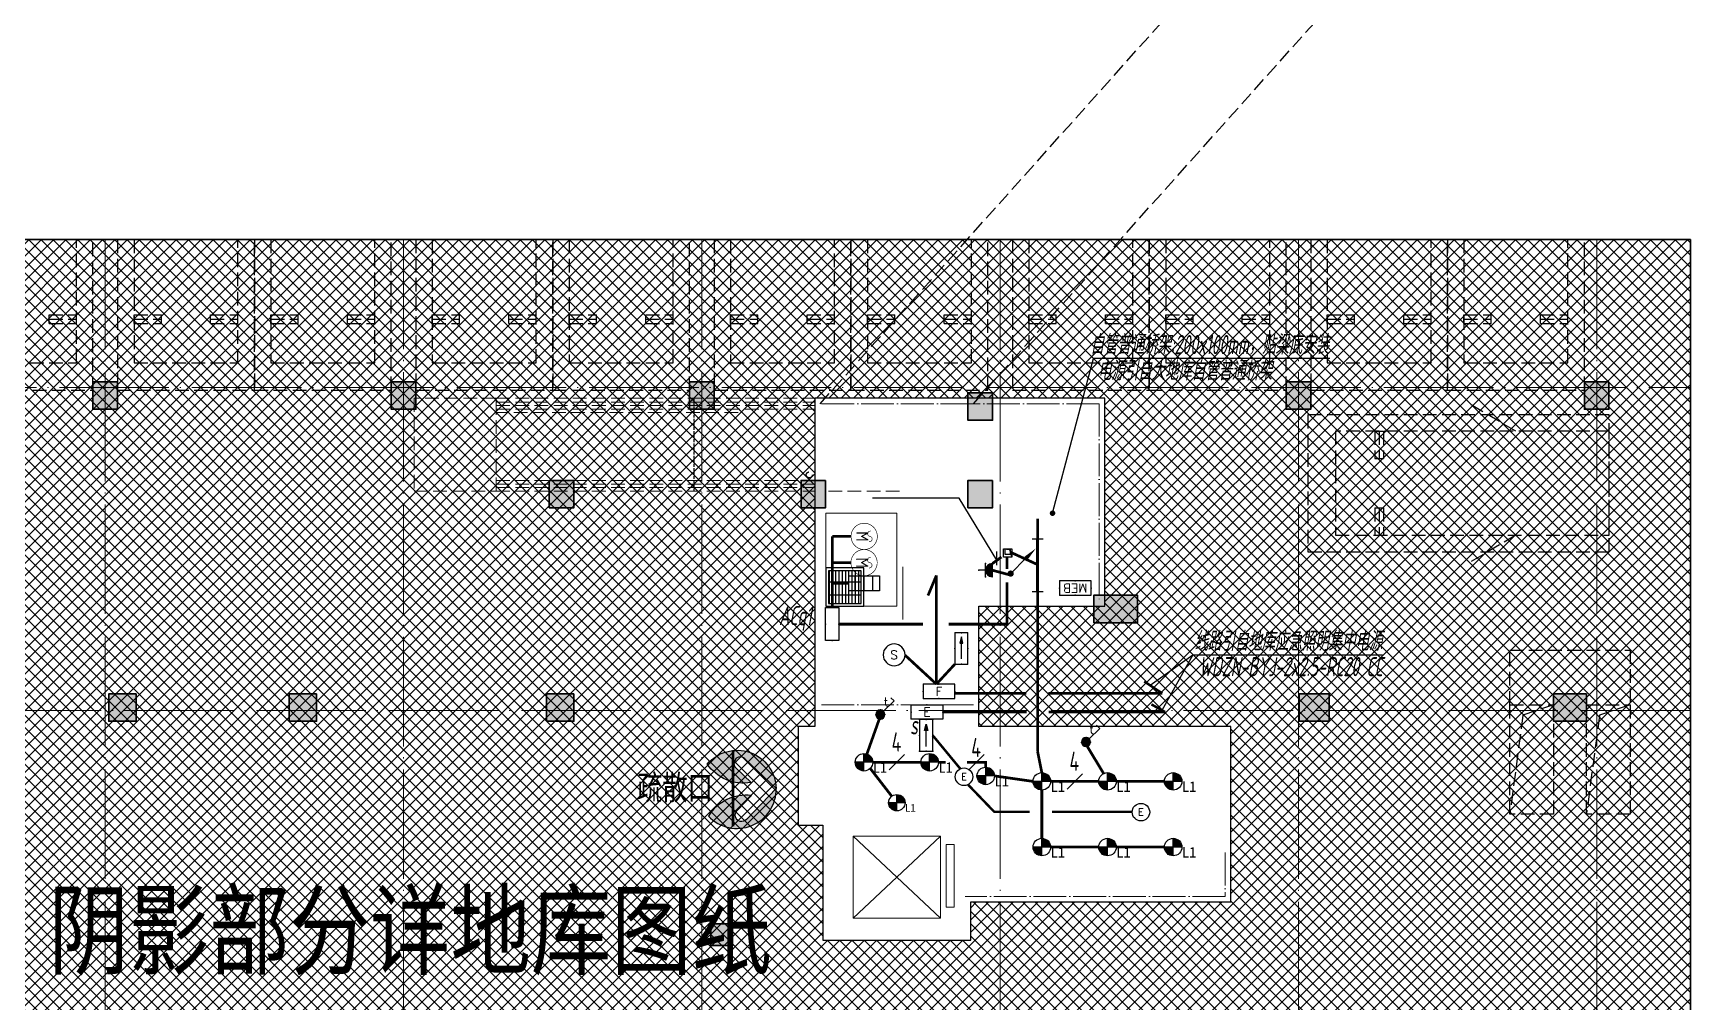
# Model space of a CAD drawing. Extents: x 2803505 to 5851001, y -1372902 to 24339.
# Drawn here: x 3666436 to 3696865, y -725114 to -707421 of the extents above; entities that cross this region are included whole.
import ezdxf
from ezdxf.enums import TextEntityAlignment as Align
from ezdxf.xclip import XClip

# ---------------------------------------------------------------- set-up
doc = ezdxf.new("R2010")
doc.units = 0
doc.header["$LTSCALE"] = 1000
doc.header["$MEASUREMENT"] = 0
doc.header["$XCLIPFRAME"] = 2
for name, pattern in [('#P_--_20B1_001_t3$0$DASH', [0.35, 0.25, -0.1]), ('__DASH', [0.35, 0.25, -0.1]), ('DASH', [0.35, 0.25, -0.1]), ('DOTE', [2.4200000000000004, 2, -0.2, 0.02, -0.2]), ('HIDDEN', [0.375, 0.25, -0.125])]:
    doc.linetypes.add(name, pattern=pattern)
doc.layers.get('0').update_dxf_attribs({"linetype": 'CONTINUOUS'})
for name, color, linetype in [('!!电气', 1, 'CONTINUOUS'), ('0-R-风井', 2, 'CONTINUOUS'), ('0-R疏散口', 20, 'CONTINUOUS'), ('A-标注', 1, 'CONTINUOUS'), ('DIM-动力', 3, 'CONTINUOUS'), ('DIM-照明', 7, 'CONTINUOUS'), ('E-天花灯具', 92, 'CONTINUOUS'), ('ELEMENT', 3, 'CONTINUOUS'), ('EQUIP-插座', 3, 'CONTINUOUS'), ('EQUIP-照明', 3, 'CONTINUOUS'), ('EQUIP-箱柜', 3, 'CONTINUOUS'), ('HS-A-停车位（标准）', 9, 'CONTINUOUS'), ('LWIRE', 4, 'CONTINUOUS'), ('text', 7, 'CONTINUOUS'), ('VPIPE-雨水', 4, 'DASH'), ('WIRE-应急', 1, 'DASH'), ('WIRE-照明', 2, 'CONTINUOUS'), ('人防集水坑', 11, 'CONTINUOUS'), ('审核', 1, 'CONTINUOUS'), ('疏散口', 20, 'CONTINUOUS')]:
    doc.layers.add(name, color=color, linetype=linetype)
for name, color, linetype, lineweight in [('3.5方案汇报，与郭总、侯月琴确定户型_t8$0$STAIR', 2, 'CONTINUOUS', 18), ('DOTE', 19, 'DOTE', 9), ('STAIR', 252, 'CONTINUOUS', 20), ('填充', 251, 'CONTINUOUS', 5), ('排水', 252, 'CONTINUOUS', 20), ('砼柱', 2, 'CONTINUOUS', 35)]:
    doc.layers.add(name, color=color, linetype=linetype, lineweight=lineweight)
doc.styles.add('-宋体', font='', dxfattribs={"width": 0.8})
doc.styles.add('_TCH_DIM_T3', font='SIMPLEX.shx', dxfattribs={"width": 0.7058823529411765, "bigfont": 'GBCBIG.shx'})
doc.styles.add('_TCH_LABEL', font='COMPLEX', dxfattribs={"bigfont": 'GBCBIG'})
doc.styles.add('_TEL_DIM', font='SIMPLEX', dxfattribs={"width": 0.8, "height": 3.5, "bigfont": 'HZTXT'})
doc.styles.add('HZTXT', font='gbeitc.shx', dxfattribs={"width": 0.8, "height": 400, "bigfont": 'hztxt.shx'})
doc.styles.get("Standard").update_dxf_attribs({"font": 'gbenor.shx', "bigfont": 'gbcbig.shx'})
doc.styles.add('黑体', font='simhei.ttf')
doc.styles.get('-宋体').set_extended_font_data('SimSun')

# ---------------------------------------------------------------- blocks, each defined once
blk = doc.blocks.new('A$C25A378E3')
at = {"layer": 'HS-A-停车位（标准）', "linetype": 'DASH'}
for p, q in [((299.9288666398497, 4280.200665866025), (299.9276344913524, 4120.200664976728)), ((299.9288666398497, 4280.200665866025), (799.9285807174165, 4280.00894703425)), ((799.9285807174165, 4280.00894703425), (799.9273485837039, 4120.008946264163)), ((1699.929113851395, 4280.193678615266), (1699.927881702897, 4120.19367778569)), ((1699.929113851395, 4280.193678615266), (2199.928827928961, 4280.001959843212)), ((2199.928827928961, 4280.001959843212), (2199.927595795365, 4120.001958953799)), ((299.9276344913524, 4120.200664976728), (799.9273485837039, 4120.008946264163)), ((299.9282505712472, 4200.200665451237), (799.9279646449722, 4200.00894667895)), ((1699.927881702897, 4120.19367778569), (2199.927595795365, 4120.001958953799)), ((1699.928497782676, 4200.193678200361), (2199.928211856517, 4200.001959428308)), ((300.0205537431175, 1700.046125917463), (-199.9740653929766, 2550.049336581258)), ((2200.020893819514, 1700.035927985562), (2700.026429273654, 2550.032717227354))]:
    blk.add_line(p, q, dxfattribs=at)
for points in [[(1.164153218269348e-10, 5499.999999999884), (2499.999999842257, 5499.971898506512), (2499.938176556607, -0.02810114610474557), (-0.06182328553404659, 3.472669050097466e-07)], [(299.9943796824664, 4999.996627852321), (2199.994379562442, 4999.975270717288), (2199.938176575466, -0.02472896687686443), (299.9381766954903, -0.003371831844560802)]]:
    blk.add_lwpolyline(points, close=True, dxfattribs=at)
blk = doc.blocks.new('TYUIYOIUO')
at = {"layer": '0-R-风井', "linetype": '__DASH'}
for p, q in [((-299457.895317329, 793016.6504319513), (-299457.8951786277, 794016.3380944015)), ((-299457.8951786277, 794016.3380944015), (-297257.9513919126, 794017.1969029689)), ((-297257.9513919126, 794017.1969029689), (-297257.8976371065, 793016.8408492676)), ((-299457.9432144098, 793016.7978605403), (-298658.0559161415, 793016.8118702834)), ((-299457.9432144098, 791016.8118764461), (-299457.9432144098, 793016.7978605403)), ((-298658.0559161415, 793016.8118702834), (-298657.9317925585, 791016.8118764461)), ((-298657.8952895801, 793216.6503354047), (-298057.9083877449, 793216.8845567947)), ((-298657.895317329, 793016.6503209556), (-298657.8952895801, 793216.6503354047)), ((-298057.9083877449, 793216.8845567947), (-298057.8976359515, 793016.7978607289)), ((-298057.9083877448, 793016.7978605406), (-297258.0210894765, 793016.8118702837)), ((-298057.9083877448, 791016.8118764464), (-298057.9083877448, 793016.7978605406)), ((-297258.0210894765, 793016.8118702837), (-297257.8969658935, 791016.8118764464)), ((-298657.9317925585, 791016.8118764461), (-299457.9432144098, 791016.8118764461)), ((-298657.9317925585, 791016.8118764461), (-299457.9432144098, 791016.8118764461)), ((-297257.8969658935, 791016.8118764464), (-298057.9083877448, 791016.8118764464)), ((-297257.8969658935, 791016.8118764464), (-298057.9083877448, 791016.8118764464))]:
    blk.add_line(p, q, dxfattribs=at)
for points in [[(-298658.0187696726, 793016.8120645259), (-299218.2041812523, 792824.5534271109), (-299457.9060679409, 791016.8120706886)], [(-297258.0210894765, 793016.8118702837), (-297818.2065010562, 792824.5532328687), (-298057.9083877448, 791016.8118764464)]]:
    blk.add_lwpolyline(points, dxfattribs=at)
blk = doc.blocks.new('FSFSFASFSFESFSEF')
at = {"layer": '人防集水坑', "ltscale": 0.8}
h = blk.add_hatch(dxfattribs=at)
h.set_pattern_fill('GRATE', color=256, scale=75, style=0)
h.set_pattern_definition([(270, (-806039.3574039747, 23438904.07928268), (59.53125, -1.822618869043522e-14), []), (360, (-806039.3574039747, 23438904.07928268), (8.748522416193854e-14, 238.125), [])])
h.paths.add_polyline_path([(286466.5787021541, 761315.5335229017), (287066.5787021541, 761315.5335229017), (287066.5787021541, 760715.5335229017), (286466.5787021541, 760715.5335229017)])
at = {"layer": '人防集水坑'}
for points in [[(287116.5787021541, 760665.5335229017), (286416.5787021541, 760665.5335229017), (286416.5787021541, 761365.5335229017), (287116.5787021541, 761365.5335229017)], [(287066.5787021541, 760715.5335229017), (286466.5787021541, 760715.5335229017), (286466.5787021541, 761315.5335229017), (287066.5787021541, 761315.5335229017)]]:
    blk.add_lwpolyline(points, close=True, dxfattribs=at)
at = {"layer": '排水'}
blk.add_lwpolyline([(285816.5787021536, 760665.5335229018), (287116.5787021536, 760665.5335229018), (287116.5787021534, 762365.5335229018), (285816.5787021534, 762365.5335229018)], close=True, dxfattribs=at)
blk = doc.blocks.new('DFBFBFBGF')
at = {"layer": 'STAIR', "color": 252, "linetype": '#P_--_20B1_001_t3$0$DASH'}
for p, q in [((293136.325158803, 754230.1456084143), (287316.5787030022, 754230.1456084143)), ((293136.3251588031, 754160.1456084616), (287316.5787030022, 754160.1456084708)), ((293136.3251588029, 754100.1456084616), (287316.5787030022, 754100.1456084704)), ((293136.3251588018, 754030.1456084143), (287316.5787030022, 754030.1456084145)), ((293136.3251588018, 754030.1456084143), (293136.325158803, 754230.1456084143)), ((288716.325158803, 753970.1456084145), (293136.3251588018, 753970.1456083918)), ((293136.325158803, 752730.1456083826), (287316.5787030022, 752730.1456085002)), ((293136.3251588031, 752660.1456084299), (287316.5787030022, 752660.1456085349)), ((293136.3251588029, 752600.1456084299), (287316.5787030022, 752600.1456085352)), ((293136.3251588018, 752530.1456083826), (287316.5787030022, 752530.1456085071)), ((293136.3251588018, 752530.1456083826), (293136.325158803, 752730.1456083826))]:
    blk.add_line(p, q, dxfattribs=at)
blk.add_lwpolyline([(293136.325158803, 754230.1456084143), (294636.325158803, 754230.1456084143), (294636.325158803, 752530.1456083859), (293136.325158803, 752530.1456083859)], close=True, dxfattribs=at)
at = {"layer": '审核', "color": 252, "linetype": 'HIDDEN', "ltscale": 0.2}
blk.add_line((289519.4158324369, 752530.1456084601), (289519.4158324566, 754230.1456084143), dxfattribs=at)
blk = doc.blocks.new('A$C1DD019F9')
at = {"layer": '疏散口'}
h = blk.add_hatch(color=256, dxfattribs=at)
edge = h.paths.add_edge_path()
edge.add_line((1657.837590239942, 3315.723901660649), (367.3306208625436, 2025.216944172512))
edge.add_arc((562.7390984487897, 1829.808464785995), 276.3493204781321, 134.999999736071, 315.0000450135555)
edge.add_line((758.1477304548025, 1634.400139819365), (1381.488251060247, 2257.740654682275))
edge.add_arc((-487.2515846193137, 1989.868379143272), 1887.841129295078, -24.12321173134552, 8.157426411511608, ccw=False)
edge.add_arc((-487.2518275084583, 1989.868449001487), 1887.841379523462, 303.5961554791981, 335.8767893464231, ccw=False)
edge.add_arc((1657.83757689014, 1657.627985069564), 1658.095916591085, 89.99999953869542, 228.4172749558772, ccw=False)
h = blk.add_hatch(color=256, dxfattribs=at)
edge = h.paths.add_edge_path()
edge.add_line((1657.837590239942, 3315.723901660649), (2948.344559617341, 2025.216944172512))
edge.add_arc((2752.936082031095, 1829.808464785995), 276.3493204781321, -135.00004501355562, 45.000000263928996, ccw=False)
edge.add_line((2557.527450025082, 1634.400139819365), (1934.186929419636, 2257.740654682275))
edge.add_arc((3802.926765099197, 1989.868379143272), 1887.841129295078, 171.8425735884883, 204.1232117313454)
edge.add_arc((3802.927007988342, 1989.868449001489), 1887.841379523464, 204.123210653577, 236.403844520802)
edge.add_arc((1657.837603589745, 1657.627985069564), 1658.095916591085, 311.5827250441228, 450.0000004613047)
for points in [[(1657.837590239942, 3315.723901660649), (367.3306208625437, 2025.216944172512, 1.000000395120669), (758.1477304548025, 1634.400139819365), (1381.488251060247, 2257.740654682275, -0.1417897514410627), (1235.721885070204, 1218.307265423704, -0.141789732410033), (557.3581269979476, 417.3751685111782, -0.6899650482418342), (1657.837590239942, 3315.723901660649)], [(1657.837590239942, 3315.723901660649), (2948.344559617341, 2025.216944172512, -1.000000395120669), (2557.527450025082, 1634.400139819365), (1934.186929419636, 2257.740654682275, 0.1417897514410627), (2079.953295409679, 1218.307265423704, 0.141789732410033), (2758.317053481937, 417.3751685111782, 0.6899650482418342), (1657.837590239942, 3315.723901660649)]]:
    blk.add_lwpolyline(points, format="xyb", close=True, dxfattribs=at)
blk = doc.blocks.new('A$C24B36177')
for points in [[(-146925.0000000014, -16697.00265675376), (-147375.0000000014, -16697.00265675376), (-147375.0000000014, -17197.00265675376), (-146925.0000000014, -17197.00265675376)], [(-141475.0000000022, -16697.00265675376), (-141925.0000000022, -16697.00265675376), (-141925.0000000022, -17197.00265675376), (-141475.0000000022, -17197.00265675376)], [(-136025.0000000014, -16697.00265675376), (-136475.0000000014, -16697.00265675376), (-136475.0000000014, -17197.00265675376), (-136025.0000000014, -17197.00265675376)], [(-125125.0000000014, -16697.00265675376), (-125575.0000000014, -16697.00265675376), (-125575.0000000014, -17197.00265675376), (-125125.0000000014, -17197.00265675376)], [(-119675.0000000014, -16697.00265675376), (-120125.0000000014, -16697.00265675376), (-120125.0000000014, -17197.00265675376), (-119675.0000000014, -17197.00265675376)], [(-130937.6220354591, -16897.00265675376), (-131387.6220354591, -16897.00265675376), (-131387.6220354591, -17397.00265675376), (-130937.6220354591, -17397.00265675376)], [(-138587.6220454918, -18497.00265675364), (-139037.6220454918, -18497.00265675364), (-139037.6220454918, -18997.00265675364), (-138587.6220454918, -18997.00265675364)], [(-133987.6220358952, -18497.00265675364), (-134437.6220358952, -18497.00265675364), (-134437.6220358952, -18997.00265675364), (-133987.6220358952, -18997.00265675364)], [(-130937.6220336751, -18497.00265675364), (-131387.6220336751, -18497.00265675364), (-131387.6220336751, -18997.00265675364), (-130937.6220336751, -18997.00265675364)], [(-129087.6220358952, -21097.00265675364), (-128287.6220358952, -21097.00265675364), (-128287.6220358952, -20597.00265675364), (-129087.6220358952, -20597.00265675364)], [(-146587.6220454918, -22397.00228348828), (-147087.6220454918, -22397.00228348828), (-147087.6220454918, -22897.00228348828), (-146587.6220454918, -22897.00228348828)], [(-143287.6220454918, -22397.00219701417), (-143787.6220454918, -22397.00219701417), (-143787.6220454918, -22897.00219701417), (-143287.6220454918, -22897.00219701417)], [(-138587.6220454918, -22397.00204007269), (-139087.6220454918, -22397.00204007269), (-139087.6220454918, -22897.00204007269), (-138587.6220454918, -22897.00204007269)], [(-124787.6220454918, -22397.00265675364), (-125337.6220454918, -22397.00265675364), (-125337.6220454918, -22897.00265675364), (-124787.6220454918, -22897.00265675364)], [(-120087.6220454918, -22397.00265675364), (-120687.6220454918, -22397.00265675364), (-120687.6220454918, -22897.00265675364), (-120087.6220454918, -22897.00265675364)], [(-135687.6220454918, -26597.00265675364), (-136087.6220454918, -26597.00265675364), (-136087.6220454918, -26997.00265675364), (-135687.6220454918, -26997.00265675364)]]:
    blk.add_hatch(color=252).paths.add_polyline_path(points)
at = {"layer": '砼柱', "color": 252, "lineweight": 35}
for points in [[(-146925.0000000014, -16697.00265675376), (-147375.0000000014, -16697.00265675376), (-147375.0000000014, -17197.00265675376), (-146925.0000000014, -17197.00265675376)], [(-141475.0000000022, -16697.00265675376), (-141925.0000000022, -16697.00265675376), (-141925.0000000022, -17197.00265675376), (-141475.0000000022, -17197.00265675376)], [(-136025.0000000014, -16697.00265675376), (-136475.0000000014, -16697.00265675376), (-136475.0000000014, -17197.00265675376), (-136025.0000000014, -17197.00265675376)], [(-125125.0000000014, -16697.00265675376), (-125575.0000000014, -16697.00265675376), (-125575.0000000014, -17197.00265675376), (-125125.0000000014, -17197.00265675376)], [(-119675.0000000014, -16697.00265675376), (-120125.0000000014, -16697.00265675376), (-120125.0000000014, -17197.00265675376), (-119675.0000000014, -17197.00265675376)], [(-130937.6220354591, -16897.00265675376), (-131387.6220354591, -16897.00265675376), (-131387.6220354591, -17397.00265675376), (-130937.6220354591, -17397.00265675376)], [(-138587.6220454918, -18497.00265675364), (-139037.6220454918, -18497.00265675364), (-139037.6220454918, -18997.00265675364), (-138587.6220454918, -18997.00265675364)], [(-133987.6220358952, -18497.00265675364), (-134437.6220358952, -18497.00265675364), (-134437.6220358952, -18997.00265675364), (-133987.6220358952, -18997.00265675364)], [(-130937.6220336751, -18497.00265675364), (-131387.6220336751, -18497.00265675364), (-131387.6220336751, -18997.00265675364), (-130937.6220336751, -18997.00265675364)], [(-129087.6220358952, -21097.00265675364), (-128287.6220358952, -21097.00265675364), (-128287.6220358952, -20597.00265675364), (-129087.6220358952, -20597.00265675364)], [(-146587.6220454918, -22397.00228348828), (-147087.6220454918, -22397.00228348828), (-147087.6220454918, -22897.00228348828), (-146587.6220454918, -22897.00228348828)], [(-143287.6220454918, -22397.00219701417), (-143787.6220454918, -22397.00219701417), (-143787.6220454918, -22897.00219701417), (-143287.6220454918, -22897.00219701417)], [(-138587.6220454918, -22397.00204007269), (-139087.6220454918, -22397.00204007269), (-139087.6220454918, -22897.00204007269), (-138587.6220454918, -22897.00204007269)], [(-124787.6220454918, -22397.00265675364), (-125337.6220454918, -22397.00265675364), (-125337.6220454918, -22897.00265675364), (-124787.6220454918, -22897.00265675364)], [(-120087.6220454918, -22397.00265675364), (-120687.6220454918, -22397.00265675364), (-120687.6220454918, -22897.00265675364), (-120087.6220454918, -22897.00265675364)], [(-135687.6220454918, -26597.00265675364), (-136087.6220454918, -26597.00265675364), (-136087.6220454918, -26997.00265675364), (-135687.6220454918, -26997.00265675364)]]:
    blk.add_lwpolyline(points, close=True, dxfattribs=at)
blk = doc.blocks.new('A$C74D73064')
at = {"layer": '填充'}
h = blk.add_hatch(dxfattribs=at)
h.set_pattern_fill('ANSI37', color=252, scale=100, style=0)
h.set_pattern_definition([(45, (953418.0689988486, -464688.2486653434), (-112.2532015133644, 112.2532015133644), []), (135, (953418.0689988486, -464688.2486653434), (-112.2532015133644, -112.2532015133644), [])])
h.paths.add_polyline_path([(-72082.59764095536, 70322.25632425962), (-18082.61077341402, 70322.25632425962), (-18082.61077341402, 50822.25632543652), (-72082.59764095536, 50822.25632543652)])
h.paths.add_polyline_path([(-28782.84527832759, 63622.25508217217), (-28782.80018422776, 67422.21244319325), (-31082.00689144793, 67422.21764143935), (-31082.05316165823, 67422.25473801984), (-34082.0531685421, 67422.25473801984), (-34082.39482968417, 61422.52532512118), (-34382.39691952243, 61422.52386581531), (-34382.39652276551, 59622.2557774515), (-33932.39581192448, 59622.25577751553), (-33932.39581298153, 57522.25908802461), (-31232.39581192401, 57522.25908803497), (-31232.39581192774, 58222.25607982045), (-26482.40312132938, 58222.25712633482), (-26482.40312124067, 61422.5239314207), (-31082.39209802146, 61422.50172581762), (-31082.05316563928, 63622.25515491964)], flags=16)
h.paths.add_polyline_path([(-59182.59378983895, 67422.25693499326), (-59182.60076967767, 66022.25774936221), (-63482.59798474109, 66022.2572087681), (-63482.59742763313, 63622.25781159737), (-59082.59764806705, 63622.25253591087), (-59083.44339691021, 61428.48302430479), (-59383.44475167291, 61428.48184719431), (-59382.59808375686, 59622.2577318885), (-58932.59737291595, 59622.25773195253), (-58932.597373973, 57522.26104246173), (-56232.5973729156, 57522.26104247209), (-56232.5973729192, 58222.25803425757), (-51482.60468232085, 58222.25908077194), (-51482.60468223225, 61422.5258858577), (-56082.59365901281, 61422.50368025462), (-56082.58671280812, 67422.25358231046)], flags=16)
at = {"color": 252}
for points in [[(-72082.59764095536, 70322.25632425968), (-18082.61077341402, 70322.25632425968), (-18082.61077341402, 50822.25632543652), (-72082.59764095536, 50822.25632543652)], [(-28782.84527832759, 63622.25508217211), (-28782.80018422776, 67422.2124431933), (-31082.00689144793, 67422.2176414394), (-31082.05316165823, 67422.2547380199), (-34082.0531685421, 67422.2547380199), (-34082.39482968417, 61422.52532512113), (-34382.39691952243, 61422.52386581525), (-34382.39652276551, 59622.25577745144), (-33932.39581192448, 59622.25577751547), (-33932.39581298153, 57522.25908802461), (-31232.39581192401, 57522.25908803497), (-31232.39581192774, 58222.25607982045), (-26482.40312132938, 58222.25712633482), (-26482.40312124067, 61422.52393142064), (-31082.39209802146, 61422.50172581756), (-31082.05316563928, 63622.25515491969)]]:
    blk.add_lwpolyline(points, close=True, dxfattribs=at)
at = {"layer": '3.5方案汇报，与郭总、侯月琴确定户型_t8$0$STAIR', "color": 252}
for p, q in [((-31782.59942776617, 59422.41135027062), (-33382.59942776663, 57922.41135027201)), ((-33382.59942776663, 59422.41135027062), (-31782.59942776617, 57922.41135027201))]:
    blk.add_line(p, q, dxfattribs=at)
for points in [[(-33382.59942776663, 57922.41135027201), (-33382.59942776663, 59422.41135027062), (-31782.59942776617, 59422.41135027062), (-31782.59942776617, 57922.41135027201)], [(-31682.59942777571, 58122.4113503875), (-31682.59942777571, 59272.41135038796), (-31532.59942777292, 59272.41135038796), (-31532.59942777292, 58122.4113503875)]]:
    blk.add_lwpolyline(points, close=True, dxfattribs=at)
at = {"layer": 'DOTE', "color": 252}
for p, q in [((-47044.96489887079, 93136.92275867716), (-47044.96489887079, 8148.87607650971)), ((-41594.96489887079, 93136.92275867716), (-41594.96489887079, 8148.87607650971)), ((-36144.96489887056, 93136.92275867716), (-36144.96489887056, 8148.87607650971)), ((-30694.96489887033, 93136.92275867716), (-30694.96489887033, 8148.87607650971)), ((-25244.96489887033, 93136.92275867716), (-25244.96489887033, 8148.87607650971)), ((-19794.96489887009, 93136.92275867716), (-19794.96489887009, 8148.87607650971)), ((-86385.24772744626, 67619.25646164955), (196116.0437006025, 67619.25646164955)), ((196116.0437006019, 61719.25646164967), (-86385.24772744626, 61719.25646164967))]:
    blk.add_line(p, q, dxfattribs=at)
at = {"layer": 'DOTE', "color": 252, "linetype": 'DOTE', "ltscale": 0.3}
for p, q in [((-31182.20886771893, 67322.5227338553), (-33982.39232719713, 67322.52273385518)), ((-28883.07422241115, 67322.52273385518), (-31182.20886771893, 67322.5227338553)), ((-28883.07422241115, 67322.52273385518), (-28882.79285111022, 63722.25688271062)), ((-31182.39498389279, 61822.2429131564), (-33982.39551288704, 61822.24495479499)), ((-26582.40312129795, 59122.25949947804), (-26582.40312362998, 58322.25957466546)), ((-26582.40312132938, 58322.25957466546), (-31332.2088722745, 58322.25958851154))]:
    blk.add_line(p, q, dxfattribs=at)
at = {"layer": 'STAIR', "color": 252, "linetype": '#P_--_20B1_001_t3$0$DASH'}
blk.add_line((-32532.40911903465, 65722.41031201778), (-33882.40549301973, 65722.41031154466), dxfattribs=at)
at = {"layer": 'STAIR', "color": 252}
blk.add_lwpolyline([(-32472.40447453829, 64340.87456771452), (-32472.3968244748, 63382.41076598188)], dxfattribs=at)
at = {"layer": '填充', "color": 252}
for points in [[(-72082.59764095536, 70322.25632425962), (-18082.61077341402, 70322.25632425962), (-18082.61077341402, 50822.25632543652), (-72082.59764095536, 50822.25632543652)], [(-28782.84527832759, 63622.25508217217), (-28782.80018422776, 67422.21244319325), (-31082.00689144793, 67422.21764143935), (-31082.05316165823, 67422.25473801984), (-34082.0531685421, 67422.25473801984), (-34082.39482968417, 61422.52532512118), (-34382.39691952243, 61422.52386581531), (-34382.39652276551, 59622.2557774515), (-33932.39581192448, 59622.25577751553), (-33932.39581298153, 57522.25908802461), (-31232.39581192401, 57522.25908803497), (-31232.39581192774, 58222.25607982045), (-26482.40312132938, 58222.25712633482), (-26482.40312124067, 61422.5239314207), (-31082.39209802146, 61422.50172581762), (-31082.05316563928, 63622.25515491964)]]:
    blk.add_lwpolyline(points, close=True, dxfattribs=at)
at = {"color": 252}
blk.add_blockref('A$C24B36177', (100104.7992927883, 84419.25646130543), dxfattribs=at)
at = {"color": 252, "xscale": -1}
for name, p in [('DFBFBFBGF', (253234.1732092032, -686807.488785468)), ('FSFSFASFSFESFSEF', (253234.1732095743, -697043.1221648736))]:
    blk.add_blockref(name, p, dxfattribs=at)
at = {"layer": '0-R疏散口', "color": 252, "xscale": -0.4305656706515025, "yscale": 0.4305656706515025, "zscale": 0.4305656706515025, "rotation": 271.4259203059818}
blk.add_blockref('A$C1DD019F9', (-36196.91512734024, 59545.39987463458), dxfattribs=at)
at = {"layer": 'HS-A-停车位（标准）', "color": 252}
blk.add_blockref('TYUIYOIUO', (278075.2999756152, -731194.3965097175), dxfattribs=at)
at = {"layer": 'HS-A-停车位（标准）', "color": 252, "linetype": 'DASH', "xscale": -1}
for p, rotation in [((-49769.90307179559, 73069.25646130356), 179.9993559612105), ((-46819.90307179582, 73069.25646130368), 179.9993559612105), ((-44319.90307179582, 73069.25646130356), 179.9993559612105), ((-41369.90307179582, 73069.25646130368), 179.9993559612105), ((-38869.90307179559, 73069.25646130356), 179.9993559612105), ((-35919.90307562682, 73069.25646130368), 179.9993559612105), ((-33419.90307562682, 73069.25646130356), 179.9993559612105), ((-30469.90307562659, 73069.25646130368), 179.9993559612105), ((-27969.90307562659, 73069.25646130368), 179.9993559612105), ((-25019.90307562659, 73069.25646130368), 179.9993559612105), ((-22519.90307562659, 73069.25646130368), 179.9993559612105), ((-19569.96489926009, 67119.19463836565), 89.99935596121274)]:
    blk.add_blockref('A$C25A378E3', p, dxfattribs=dict(at, rotation=rotation))
at = {"layer": '0-R疏散口', "color": 252, "style": '-宋体', "width": 0.75}
blk.add_text('疏散口', height=450, dxfattribs=at).set_placement((-37327.51125581539, 60087.63957305544))
blk = doc.blocks.new('DFADS')
at = {"layer": 'A-标注'}
h = blk.add_hatch(color=251, dxfattribs=at)
h.paths.add_polyline_path([(3405.602880127224, 358.326573435812), (3411.602880127239, 358.326573435812, 0.4142135623730951), (3405.602880127224, 364.326573435826)])
h.paths.add_polyline_path([(3399.60288012721, 358.326573435812, 0.4142135623730951), (3405.602880127224, 352.3265734357979), (3405.602880127224, 358.326573435812)])
at = {"layer": 'A-标注', "color": 92}
for p, q in [((3411.602880127246, 358.326573435812), (3399.60288012722, 358.326573435812)), ((3405.602880127224, 352.326573435796), (3405.602880127224, 364.3265734358256))]:
    blk.add_line(p, q, dxfattribs=at)
blk.add_circle((3405.602880127224, 358.326573435812), 6.000000000014163, dxfattribs=at)
at = {"layer": 'A-标注', "color": 3, "style": '黑体'}
blk.add_text('L1', height=5.759999999999071, dxfattribs=at).set_placement((3411.5825097248, 351.7042430805802))
blk = doc.blocks.new('$equip$00001159')
for p, q in [((-1.200000000000728, 0.25), (-1.200000000000728, -0.25)), ((-1.200000000000728, 0), (1.200000000000728, 0)), ((1.200000000000728, 0.25), (1.200000000000728, -0.25))]:
    blk.add_line(p, q)
at = {"const_width": 0.14}
blk.add_lwpolyline([(-1.200000000000728, 0), (1.200000000000728, 0)], dxfattribs=at)
at = {"layer": 'EQUIP-照明'}
for p in [(-1.200000000000728, 0), (0, 0), (1.200000000000728, 0)]:
    blk.add_point(p, dxfattribs=at)
at = {"layer": 'EQUIP-照明', "flags": 9}
blk.add_attdef('A', (0, 0), '', height=2e-05, dxfattribs=at)
blk = doc.blocks.new('$equip$00002540')
blk.add_hatch(color=256).paths.add_polyline_path([(0.2400000000016007, 0.3720000000030268), (0.2400000000016007, 0.2280000000064319), (0.5280000000020664, 0.3000000000029104)])
for p, q in [((-0.7199999999975262, 0.6000000000058208), (-0.7199999999975262, 0)), ((0.7199999999975262, 0.6000000000058208), (-0.7199999999975262, 0.6000000000058208)), ((-0.7199999999975262, 0), (0.7199999999975262, 0)), ((0.2400000000016007, 0.3720000000030268), (0.2400000000016007, 0.2280000000064319)), ((0.5280000000020664, 0.3000000000029104), (0.2400000000016007, 0.3720000000030268)), ((0.2400000000016007, 0.2280000000064319), (0.5280000000020664, 0.3000000000029104)), ((0.7199999999975262, 0), (0.7199999999975262, 0.6000000000058208))]:
    blk.add_line(p, q)
at = {"color": 7}
blk.add_line((-0.4800000000032014, 0.3000000000029104), (0.4800000000032014, 0.3000000000029104), dxfattribs=at)
at = {"const_width": 0.04}
blk.add_lwpolyline([(-0.7199999999975262, 0.6000000000058208), (-0.7199999999975262, 0), (0.7199999999975262, 0), (0.7199999999975262, 0.6000000000058208), (-0.7199999999975262, 0.6000000000058208), (-0.7199999999975262, 0)], dxfattribs=at)
for p in [(-0.7199999999975262, 0.3000000000029104), (0, 0.6000000000058208), (0, 0), (0.7199999999975262, 0.3000000000029104)]:
    blk.add_point(p)
at = {"color": 7, "style": '_TEL_DIM', "flags": 1}
blk.add_attdef('A', text='', height=2e-05, dxfattribs=at).set_placement((0, 0), align=Align.MIDDLE_CENTER)
blk = doc.blocks.new('$equip$00002534')
for p, q in [((-0.7200000000011642, 0.6599999999998545), (-0.7200000000011642, 0)), ((0.7200000000011642, 0.6599999999998545), (-0.7200000000011642, 0.6599999999998545)), ((-0.7200000000011642, 0), (0.7200000000011642, 0)), ((0.7200000000011642, 0), (0.7200000000011642, 0.6599999999998545))]:
    blk.add_line(p, q)
at = {"const_width": 0.04}
blk.add_lwpolyline([(-0.7200000000011642, 0.6599999999998545), (-0.7200000000011642, 0), (0.7200000000011642, 0), (0.7200000000011642, 0.6599999999998545), (-0.7200000000011642, 0.6599999999998545), (-0.7200000000011642, 0)], dxfattribs=at)
for p in [(-0.7200000000011642, 0.3299999999981083), (0, 0.6599999999998545), (0, 0), (0.7200000000011642, 0.3299999999981083)]:
    blk.add_point(p)
at = {"color": 7, "style": '_TEL_DIM'}
blk.add_attdef('$TEXT$', text='', height=0.4, dxfattribs=at).set_placement((0, 0.3299999999981083), align=Align.MIDDLE_CENTER)
at = {"color": 7, "style": '_TEL_DIM', "flags": 1}
blk.add_attdef('A', text='', height=2e-05, dxfattribs=at).set_placement((0, 0), align=Align.MIDDLE_CENTER)
blk = doc.blocks.new('右向疏散')
h = blk.add_hatch(color=256)
h.paths.add_polyline_path([(201.6000000294297, 120.0000000011641), (86.4000000525266, 148.79999999539), (86.4000000525266, 120.0000000011642)])
h.paths.add_polyline_path([(201.6000000294298, 120.0000000011642), (86.4000000525266, 120.0000000011642), (86.4000000525266, 91.19999998365529)])
at = {"color": 7}
blk.add_line((-201.6000000294298, 120.0000000011642), (201.6000000294298, 120.0000000011642), dxfattribs=at)
for p, q in [((201.6000000294298, 120.0000000011642), (86.4000000525266, 148.79999999539)), ((86.4000000525266, 148.79999999539), (86.4000000525266, 91.19999998365529)), ((86.4000000525266, 91.19999998365529), (201.6000000294298, 120.0000000011642))]:
    blk.add_line(p, q)
blk.add_lwpolyline([(-287.9999999990687, 240.0000000023283), (287.9999999990687, 240.0000000023283), (287.9999999990687, 0), (-287.9999999990687, 0)], close=True)
blk = doc.blocks.new('$equip_U$00000098(lemon-PC)')
for p in [(-0.7199999997392297, 0), (2.328306436538696e-10, 0), (0.720000000204891, 0), (-0.7199999997392297, -0.3000000000029104), (-0.7199999997392297, -0.6000000000058208), (2.328306436538696e-10, -0.6000000000058208), (0.720000000204891, -0.3000000000029104), (0.720000000204891, -0.6000000000058208)]:
    blk.add_point(p)
at = {"xscale": 0.002499999944120646, "yscale": 0.002499999944120646, "zscale": 0.002499999944120646}
blk.add_blockref('右向疏散', (2.328306436538696e-10, -0.6000000000058208), dxfattribs=at)
at = {"color": 7, "style": '_TCH_DIM_T3', "flags": 1}
for tag in ['REMARK', 'A']:
    blk.add_attdef(tag, text='', height=2.5e-05, dxfattribs=at).set_placement((2.328306436538696e-10, 0), align=Align.MIDDLE_CENTER)
at = {"color": 7, "style": '_TCH_DIM_T3'}
blk.add_attdef('$TEXT$', text='', height=2.5e-05, dxfattribs=at).set_placement((2.328306436538696e-10, -0.6000000000058208), align=Align.MIDDLE_CENTER)
blk = doc.blocks.new('$TelecSys$00000079')
for p, q in [((0.7000000000007276, 0.7000000000007276), (0, 0)), ((0.1041666666678793, 0.1041666666660603), (0.1041666666678793, 0.1041666666660603)), ((-0.1041666666678793, -0.1041666666660603), (-0.1041666666678793, -0.1041666666660603))]:
    blk.add_line(p, q)
at = {"const_width": 0.1425}
blk.add_lwpolyline([(-0.07125000000087311, 0, 1), (0.07125000000087311, 0, 1)], format="xyb", close=True, dxfattribs=at)
blk.add_solid([(0.6300000000010186, 0.7700000000004366), (0.7700000000004366, 0.6299999999991996), (1.150000000001455, 1.149999999999636)])
at = {"width": 0.8, "flags": 9}
blk.add_attdef('A', (0, 0), '', height=2e-05, dxfattribs=at)
blk = doc.blocks.new('$equip$00001838')
blk.add_circle((0, 0), 0.5)
at = {"style": '_TEL_DIM'}
blk.add_attdef('$TEXT$', text='', height=0.4, dxfattribs=at).set_placement((0, 0), align=Align.MIDDLE_CENTER)
at = {"style": '_TEL_DIM', "flags": 1}
blk.add_attdef('A', text='', height=2e-05, dxfattribs=at).set_placement((0, 0), align=Align.MIDDLE_CENTER)
blk = doc.blocks.new('A$C04F44ECC')
at = {"layer": '!!电气'}
for p, q in [((0, 0), (-300, 0)), ((-300, 0), (-300, -300)), ((-250, -200), (-250, 0)), ((0, 0), (-223.3450037743896, -26.92685067094862)), ((-50, 0), (-50, -200)), ((0, -300), (0, 0)), ((-223.3450037743896, -26.92685067094862), (-300, -300)), ((-300, -300), (0, -300)), ((-50, -200), (-250, -200))]:
    blk.add_line(p, q, dxfattribs=at)
blk = doc.blocks.new('$equip$00001413')
for p, q in [((0.75, 0.5999999999985448), (-0.75, 0.5999999999985448)), ((-0.75, 0.5999999999985448), (-0.75, 0)), ((-0.75, 0), (0.75, 0)), ((0.75, 0), (0.75, 0.5999999999985448))]:
    blk.add_line(p, q)
for p in [(-0.75, 0.2999999999992724), (0, 0.5999999999985448), (0, 0), (0.75, 0.2999999999992724)]:
    blk.add_point(p)
at = {"style": '_TCH_LABEL', "flags": 9}
blk.add_attdef('A', (0, 0), '', height=2e-05, dxfattribs=at)
blk = doc.blocks.new('SWJ')
at = {"color": 2}
for p, q in [((-275, -85), (-275, 85)), ((-175, -85), (-175, 85)), ((-75, -85), (-75, 85))]:
    blk.add_line(p, q, dxfattribs=at)
blk.add_lwpolyline([(-350, 85), (-350, -85), (0, -85), (0, 85)], close=True, dxfattribs=at)
blk = doc.blocks.new('$element$00000297')
at = {"const_width": 0.02333333333333333}
blk.add_lwpolyline([(0, -1.000000000014552, 0.9999999999999999), (0, 0, 0.9999999999999999), (0, -1.000000000014552, 0.9999999999999999)], format="xyb", close=True, dxfattribs=at)
for points in [[(0, -0.7166666666762467, 0.9862075570774907), (-0.2000000000007276, -0.750000000009095, 0.8591250382240644)], [(0, -0.7166666666762467, 1.013985334855246), (0.2000000000043656, -0.6833333333415794, -1.197218425872431)]]:
    blk.add_lwpolyline(points, format="xyb", dxfattribs=at)
at = {"flags": 9}
blk.add_attdef('S', (0, 0), '', height=6.66666666667e-06, dxfattribs=at)
at = {"flags": 8}
blk.add_attdef('M', text='', height=0.4666666666694661, dxfattribs=at).set_placement((3.637978807091713e-12, -0.3500000000003638), align=Align.MIDDLE_CENTER)
blk = doc.blocks.new('$equip$00001237')
for p, q in [((-0.5, 1.05000000000291), (-0.5, 1)), ((-0.5, 1), (0.5, 1)), ((0.5, 0.5), (-0.5, 0.5)), ((0, 0.5), (0, 0)), ((0.5, 1.05000000000291), (0.5, 1))]:
    blk.add_line(p, q)
blk.add_arc((0, 1), 0.500000000000025, 180, 0)
for p in [(-0.5, 0.5), (0, 1), (0, 0), (0.5, 0.5)]:
    blk.add_point(p)
for points in [[(0.4330127018911298, 0.75), (-0.4330127018911298, 0.75), (0.5, 1), (-0.5, 1)], [(0.25, 0.5669872981088702), (-0.25, 0.5669872981088702), (0.4330127018911298, 0.75), (-0.4330127018911298, 0.75)], [(0, 0.5), (0, 0.5), (0.25, 0.5669872981088702), (-0.25, 0.5669872981088702)]]:
    blk.add_solid(points)
at = {"flags": 9}
blk.add_attdef('A', (0, 0), '', height=2e-05, dxfattribs=at)
blk = doc.blocks.new('111')
at = {"layer": 'E-天花灯具'}
h = blk.add_hatch(color=251, dxfattribs=at)
h.paths.add_polyline_path([(-10016889.63726535, -2841423.80317555), (-10016849.63726535, -2841423.80317555, 0.414213562373095), (-10016889.63726535, -2841383.80317555)])
h.paths.add_polyline_path([(-10016929.63726535, -2841423.80317555, 0.414213562373095), (-10016889.63726535, -2841463.80317555), (-10016889.63726535, -2841423.80317555)])
for p, q in [((-10016889.63726535, -2841463.80317555), (-10016889.63726535, -2841383.80317555)), ((-10016849.63726535, -2841423.80317555), (-10016929.63726535, -2841423.80317555))]:
    blk.add_line(p, q, dxfattribs=at)
blk.add_circle((-10016889.63726535, -2841423.80317555), 40.00000000009442, dxfattribs=at)
at = {"layer": 'E-天花灯具', "style": '黑体'}
blk.add_text('L1', height=48.00000000015367, dxfattribs=at).set_placement((-10016849.17937545, -2841471.508068854))
blk = doc.blocks.new('$equip$00001822')
for p, q in [((0.1473139127483591, 0.3556472460822988), (0.625, 0.8333333333339397)), ((0.625, 0.8333333333339397), (0.7664213562384248, 0.6919119770955149))]:
    blk.add_line(p, q)
blk.add_circle((0, 0.2083333333339397), 0.2083333333334168)
for p in [(-0.2083333333357587, 0.2083333333339397), (-0.01544940226449398, 0.0005736313996749232), (0, 0.4166666666660603), (0.2083333333357587, 0.2083333333339397)]:
    blk.add_point(p)
for points in [[(-0.1804219591213041, 0.312500000001819), (0.1804219591213041, 0.312500000001819), (-0.2083333333284827, 0.2083333333339397), (0.2083333333284827, 0.2083333333339397)], [(-0.1804219591213041, 0.1041666666660603), (0.1804219591213041, 0.1041666666660603), (-0.2083333333284827, 0.2083333333339397), (0.2083333333284827, 0.2083333333339397)], [(-0.1041666666715173, 0.3887552924552438), (0.1041666666715173, 0.3887552924552438), (-0.1804219591213041, 0.312500000001819), (0.1804219591213041, 0.312500000001819)], [(-0.1041666666715173, 0.02791137421263556), (0.1041666666715173, 0.02791137421263556), (-0.1804219591213041, 0.1041666666660603), (0.1804219591213041, 0.1041666666660603)], [(0, 0.4166666666660603), (0, 0.4166666666660603), (-0.1041666666715173, 0.3887552924552438), (0.1041666666715173, 0.3887552924552438)], [(0, 1.818989403545856e-12), (0, 1.818989403545856e-12), (-0.1041666666715173, 0.02791137421263556), (0.1041666666715173, 0.02791137421263556)]]:
    blk.add_solid(points)
at = {"color": 7, "style": '_TEL_DIM'}
blk.add_attdef('$TEXT$', text='', height=0.4, dxfattribs=at).set_placement((0.5805799275694881, 0.4645799965601327), align=Align.MIDDLE_CENTER)
at = {"color": 7, "style": '_TEL_DIM', "flags": 1}
blk.add_attdef('A', text='', height=2e-05, dxfattribs=at).set_placement((0, 0), align=Align.MIDDLE_CENTER)
blk = doc.blocks.new('$TelecSys$00000095')
blk.add_line((0.4000000000014552, 0.3999999999996362), (-0.4000000000014552, -0.3999999999996362))
at = {"width": 0.8}
blk.add_attdef('N', text='', height=1, dxfattribs=at).set_placement((-0.01742161003494402, 1.055555546241521), align=Align.MIDDLE)

msp = doc.modelspace()

# ---------------------------------------------------------------- linework, layer by layer
at = {"layer": '!!电气'}
for p, q in [((3685065.146562874, -716164.9845926537), (3685807.975034447, -713359.3599556373)), ((3687621.234089943, -718780.6019291091), (3686843.852786921, -719335.3005781528)), ((3687060.339404132, -719784.6668619984), (3687621.234089943, -718780.6019291091))]:
    msp.add_line(p, q, dxfattribs=at)
at = {"layer": '!!电气', "color": 1}
for p, q in [((3690126.68346502, -713360.5852552184), (3685807.975034447, -713359.3599556373)), ((3691090.048374508, -718780.6019291091), (3687621.234089943, -718780.6019291091))]:
    msp.add_line(p, q, dxfattribs=at)
at = {"color": 251, "linetype": '__DASH', "true_color": 0x636466}
for p, q in [((3680813.791574894, -714189.008873367), (3698136.422258352, -694834.9733796581)), ((3683613.79157377, -714189.0088733668), (3700936.422257229, -694834.9733796581))]:
    msp.add_line(p, q, dxfattribs=at)
at = {"layer": 'DIM-动力', "color": 1}
msp.add_line((3684042.796207473, -717139.4576721936), (3684042.796207473, -716888.8099182071), dxfattribs=at)
for points in [[(3683351.72373208, -715915.8683172939), (3681767.816914291, -715915.8683172939)], [(3684042.796207473, -717049.2743560891), (3683351.72373208, -715915.8683172939)]]:
    msp.add_lwpolyline(points, dxfattribs=at)
at = {"layer": 'DIM-照明', "const_width": 50.00000000000001}
msp.add_lwpolyline([(3685033.747935737, -716189.1516423321, 1), (3685083.747935735, -716189.1521091058, 1)], format="xyb", close=True, dxfattribs=at)
at = {"layer": 'VPIPE-雨水'}
msp.add_circle((3680613.88109025, -715489.1265332559), 55.00000000000001, dxfattribs=at)
at = {"layer": 'WIRE-应急', "color": 1}
for points, const_width in [([(3682937.06368879, -717325.3304390372), (3682783.35998681, -717693.029726604)], 50.00000000000001), ([(3682937.045139232, -719312.083320685), (3682937.06368879, -717325.3304390372)], 50.00000000000001), ([(3682937.045139232, -719312.083320685), (3682363.600955946, -718781.9729510052)], 50.00000000000001), ([(3683273.603147725, -718947.477440658), (3682937.045139232, -719312.083320685)], 50.00000000000001), ([(3687065.159925863, -719480.8454873834), (3686734.69061194, -719263.508954417)], 45.00000000000001), ([(3683271.756286129, -719480.8100726195), (3684582.940480996, -719480.817666851)], 45.00000000000001), ([(3684984.203972768, -719480.8260597456), (3687065.159925863, -719480.8454873834)], 45.00000000000001), ([(3683051.691261975, -719820.716264863), (3684585.83268307, -719820.7234336203)], 45.00000000000001), ([(3684985.83268307, -719820.7343212639), (3687117.336802419, -719820.7542200992)], 45.00000000000001), ([(3687117.336802419, -719820.7542200992), (3686865.133373925, -719681.6604030856)], 45.00000000000001), ([(3682869.646158049, -720247.6110962539), (3683379.639109834, -720865.5423556538)], 45.00000000000001), ([(3684640.327721157, -721642.9834719097), (3683992.07256539, -721642.9834719097), (3683513.176682727, -721145.772287094)], 45.00000000000001), ([(3686510.721179049, -721642.9834719097), (3685051.512708861, -721642.9834719097)], 45.00000000000001)]:
    msp.add_lwpolyline(points, dxfattribs=dict(at, const_width=const_width))
at = {"layer": 'WIRE-应急', "const_width": 45.00000000000001}
msp.add_lwpolyline([(3679219.867214773, -720529.8174306396), (3679219.85431781, -721911.2993862093)], dxfattribs=at)
at = {"layer": 'WIRE-照明', "linetype": 'Continuous', "const_width": 50.00000000000001}
for points in [[(3684785.838844518, -716665.0047947228), (3684785.842353698, -716289.1493279863)], [(3681033.519302201, -717914.1143105943), (3681033.531453761, -716612.477319364)], [(3681377.662972629, -716612.480532038), (3681033.531453761, -716612.477319364)], [(3681375.338677347, -717092.4692985849), (3681033.526972778, -717092.466107568)], [(3684225.607579795, -716989.1441197965), (3684225.60553996, -717207.6447892993)], [(3681335.335167164, -717468.4689249545), (3681033.523462594, -717468.4661073615)], [(3684225.603252119, -717452.7111361306), (3684225.596123764, -718216.2781662589), (3683162.561829485, -718216.2682625069)], [(3684785.859899674, -717625.0047949619), (3684785.832683023, -720540.3668608759)], [(3682689.556305565, -718216.2638557539), (3681153.516487365, -718216.2495452492)], [(3684785.832683023, -720540.3668608759), (3684863.585642859, -720928.8436962065)]]:
    msp.add_lwpolyline(points, dxfattribs=at)
at = {"layer": 'WIRE-照明', "const_width": 50.00000000000001}
msp.add_lwpolyline([(3684769.73055537, -717120.6218395951), (3684288.528057064, -716900.0855581568)], dxfattribs=at)
at = {"layer": 'WIRE-照明', "color": 2, "linetype": 'Continuous', "const_width": 50}
for points in [[(3683959.984835146, -717109.4055259419), (3684125.607579799, -716989.1431862364)], [(3683953.984835006, -717229.4055259349), (3684293.84477382, -717320.7259214038)], [(3681667.03363398, -720588.0477534187), (3681893.893211648, -719947.8299191442)], [(3685692.176837804, -720447.9209231357), (3685992.897842385, -720945.3054265216)], [(3681727.455481764, -720851.26740639), (3682115.612350971, -721352.3566700661)], [(3681773.593862042, -720738.8595260866), (3682653.593862042, -720738.8595260866)], [(3682973.593862042, -720738.8595260866), (3683108.787581774, -720738.8595260866)], [(3683498.093176564, -720738.8595260866), (3683839.021002577, -720738.8595260866), (3683838.589752451, -720828.7225424942)], [(3683998.589752451, -720988.7225424945), (3684703.585642859, -721088.8436962068)], [(3685023.585642859, -721088.8436962068), (3685903.585642859, -721088.8436962068)], [(3686223.585642859, -721088.8436962068), (3687103.585642859, -721088.8436962068)], [(3684863.585642859, -722128.8436962065), (3684863.585642859, -721248.8436962072)], [(3685023.58564286, -722288.8436962068), (3685903.585642859, -722288.8436962068)], [(3686223.58564286, -722288.8436962068), (3687103.585642859, -722288.8436962068)]]:
    msp.add_lwpolyline(points, dxfattribs=at)

# ---------------------------------------------------------------- block references
at = {"color": 252}
ref = msp.add_blockref('A$C74D73064', (3714796.193702539, -781511.266358979), dxfattribs=at)
XClip(ref).set_block_clipping_path([(-72082.59762963868, 50822.25773316459), (-18082.61076209729, 70322.2577319878)])
at = {"xscale": -0.5000000000000001, "yscale": 0.5, "zscale": 0.5, "rotation": 359.9994651095859}
msp.add_blockref('A$C04F44ECC', (3684163.528625988, -716839.1435402458), dxfattribs=at)
at = {"layer": 'DIM-照明', "color": 7, "ltscale": 0.8, "xscale": -1.599999999627471, "yscale": 1.599999999627471, "zscale": 1.599999999627471, "rotation": 359.9994651095859}
msp.add_blockref('SWJ', (3681335.335167164, -717468.4689249545), dxfattribs=at)
at = {"layer": 'DIM-照明', "color": 2}
ref = msp.add_blockref('$TelecSys$00000095', (3682213.593862042, -720738.8595260866), dxfattribs=dict(at, xscale=350, yscale=350, zscale=350))
ref.add_attrib('N', '4', dxfattribs={"layer": '0', "color": 7, "height": 350, "width": 0.8}).set_placement((3682207.49629853, -720369.4150849021), align=Align.MIDDLE)
ref = msp.add_blockref('$TelecSys$00000095', (3683668.55708957, -720738.8595260866), dxfattribs=dict(at, xscale=350, yscale=350, zscale=350))
ref.add_attrib('N', '4', dxfattribs={"layer": '0', "color": 7, "height": 350, "width": 0.8}).set_placement((3683662.459526058, -720469.3374065198), align=Align.MIDDLE)
ref = msp.add_blockref('$TelecSys$00000095', (3685463.585642859, -721088.8436962068), dxfattribs=dict(at, xscale=350, yscale=350, zscale=350))
ref.add_attrib('N', '4', dxfattribs={"layer": '0', "color": 7, "height": 350, "width": 0.8}).set_placement((3685457.488079347, -720719.3992550223), align=Align.MIDDLE)
at = {"layer": 'E-天花灯具'}
for name, p, xscale, yscale, zscale in [('111', (43749172.14292344, 10644956.35317611), 4, 4, 4), ('111', (43750372.14292344, 10644956.35317611), 4, 4, 4), ('111', (43751397.13881385, 10644706.49015971), 4, 4, 4), ('111', (43752422.13470426, 10644606.36900599), 4, 4, 4), ('111', (43753622.13470426, 10644606.36900599), 4, 4, 4), ('111', (43754822.13470426, 10644606.36900599), 4, 4, 4), ('DFADS', (3597073.358866825, -730437.1777222787), 25.0000479811577, 25.0000479811577, 25.0000479811577), ('111', (43752422.13470426, 10643406.36900599), 4, 4, 4), ('111', (43753622.13470426, 10643406.36900599), 4, 4, 4), ('111', (43754822.13470426, 10643406.36900599), 4, 4, 4)]:
    msp.add_blockref(name, p, dxfattribs=dict(at, xscale=xscale, yscale=yscale, zscale=zscale))
at = {"layer": 'ELEMENT'}
ref = msp.add_blockref('$element$00000297', (3681377.662972629, -716612.480532038), dxfattribs=dict(at, xscale=-480.0000000000001, yscale=480.0000000000001, zscale=480, rotation=89.99946510958597))
ref.add_attrib('M', 'M', dxfattribs={"layer": '0', "height": 224.0000000013438, "rotation": 269.9994611621075, "flags": 8}).set_placement((3681582.996306207, -716612.4824487551), align=Align.MIDDLE_CENTER)
ref = msp.add_blockref('$element$00000297', (3681375.338677347, -717092.4692985849), dxfattribs=dict(at, xscale=-480.0000000000001, yscale=480.0000000000001, zscale=480, rotation=89.99946510958597))
ref.add_attrib('M', 'M', dxfattribs={"layer": '0', "height": 224.0000000013438, "rotation": 269.9994611621075, "flags": 8}).set_placement((3681580.672010923, -717092.4712154921), align=Align.MIDDLE_CENTER)
at = {"layer": 'EQUIP-插座', "color": 2, "xscale": 240, "yscale": 240, "zscale": 240, "rotation": 269.999999933284}
msp.add_blockref('$equip$00001237', (3683713.984835006, -717229.4055256554), dxfattribs=at)
at = {"layer": 'EQUIP-照明', "xscale": -400, "yscale": 400, "zscale": 400, "rotation": 269.9994651095859}
msp.add_blockref('$equip$00001159', (3684785.834363431, -717145.0047947023), dxfattribs=at)
at = {"layer": 'EQUIP-照明'}
ref = msp.add_blockref('$equip$00002534', (3685474.421029539, -717689.009249713), dxfattribs=dict(at, xscale=400, yscale=400, zscale=400, rotation=359.9994651095859))
ref.add_attrib('$TEXT$', 'MEB', dxfattribs={"layer": '0', "color": 7, "height": 160, "rotation": 179.9994651108107, "style": '_TEL_DIM'}).set_placement((3685474.422261836, -717557.0092497242), align=Align.MIDDLE_CENTER)
at = {"layer": 'EQUIP-照明', "color": 1, "xscale": 400, "yscale": 400, "zscale": 400, "rotation": 89.99946505101451}
msp.add_blockref('$equip$00002540', (3683513.605836663, -718659.4796814607), dxfattribs=at)
at = {"layer": 'EQUIP-照明', "color": 6}
ref = msp.add_blockref('$equip$00001838', (3682163.669792784, -718776.7260389682), dxfattribs=dict(at, xscale=-400.0000000000001, yscale=400, zscale=400, rotation=44.99946510958596))
ref.add_attrib('$TEXT$', 'S', dxfattribs={"layer": '0', "color": 7, "height": 160, "rotation": 359.999465109586, "style": '_TEL_DIM'}).set_placement((3682163.669792786, -718776.7260389682), align=Align.MIDDLE_CENTER)
at = {"layer": 'EQUIP-照明', "color": 1, "xscale": 400.0000000000001, "yscale": 400.0000000000001, "zscale": 400.0000000000001, "rotation": 359.999465051016}
msp.add_blockref('$equip$00002534', (3682983.755396581, -719576.0837568124), dxfattribs=at).add_auto_attribs({'$TEXT$': 'F'})
at = {"layer": 'EQUIP-照明', "color": 2}
ref = msp.add_blockref('$equip$00001822', (3681830.263682329, -719866.8595260729), dxfattribs=dict(at, xscale=-400, yscale=400, zscale=400, rotation=269.9999999902546))
ref.add_attrib('$TEXT$', 't', dxfattribs={"layer": '0', "color": 7, "height": 160, "style": '_TEL_DIM'}).set_placement((3682016.095680993, -719634.6275550767), align=Align.MIDDLE_CENTER)
at = {"layer": 'EQUIP-照明', "color": 1}
ref = msp.add_blockref('$equip$00002534', (3682763.692593718, -719689.1305872719), dxfattribs=dict(at, xscale=-400.0000000000002, yscale=399.9999999999999, zscale=399.9999999999999, rotation=179.9994201183829))
ref.add_attrib('$TEXT$', 'E', dxfattribs={"layer": '0', "color": 7, "height": 160, "rotation": 359.999465109586, "style": '_TEL_DIM'}).set_placement((3682763.691257767, -719821.1305872644), align=Align.MIDDLE_CENTER)
at = {"layer": 'EQUIP-照明'}
ref = msp.add_blockref('$equip_U$00000098(lemon-PC)', (3682869.646163413, -720247.611096347), dxfattribs=dict(at, xscale=-400.0000000000002, yscale=399.9999999999999, zscale=399.9999999999999, rotation=269.999420118485))
ref.add_attrib('$TEXT$', 'REMARK', dxfattribs={"layer": '0', "color": 7, "height": 0.01, "rotation": 269.9994201276116, "style": '_TCH_DIM_T3'}).set_placement((3682629.649763791, -720385.9007051196), align=Align.MIDDLE_CENTER)
at = {"layer": 'EQUIP-照明', "color": 2}
ref = msp.add_blockref('$equip$00001822', (3685588.01017115, -720370.169864628), dxfattribs=dict(at, xscale=-400, yscale=400, zscale=400, rotation=269.9999999902546))
ref.add_attrib('$TEXT$', 't', dxfattribs={"layer": '0', "color": 7, "height": 160, "style": '_TEL_DIM'}).set_placement((3685773.842169814, -720137.9378936319), align=Align.MIDDLE_CENTER)
at = {"layer": 'EQUIP-照明', "color": 6}
ref = msp.add_blockref('$equip$00001838', (3683442.149344717, -721003.948912655), dxfattribs=dict(at, xscale=320.0000000000001, yscale=320.0000000000001, zscale=320.0000000000001, rotation=315))
ref.add_attrib('$TEXT$', 'E', dxfattribs={"layer": '0', "color": 7, "height": 128, "style": '_TEL_DIM'}).set_placement((3683442.149344717, -721003.948912655), align=Align.MIDDLE_CENTER)
ref = msp.add_blockref('$equip$00001838', (3686673.829594902, -721649.9608231159), dxfattribs=dict(at, xscale=320.0000000000001, yscale=320.0000000000001, zscale=320.0000000000001, rotation=315))
ref.add_attrib('$TEXT$', 'E', dxfattribs={"layer": '0', "color": 7, "height": 128, "style": '_TEL_DIM'}).set_placement((3686673.829594902, -721649.9608231159), align=Align.MIDDLE_CENTER)
at = {"layer": 'EQUIP-箱柜', "xscale": -399.9999999999999, "yscale": 400, "zscale": 400, "rotation": 269.9994662042395}
msp.add_blockref('$equip$00001413', (3680913.516507259, -718214.1131926021), dxfattribs=at)
at = {"layer": 'LWIRE', "color": 2, "xscale": 400.0000000000001, "yscale": 400.0000000000001, "zscale": 400.0000000000001, "rotation": 359.9994651095859}
msp.add_blockref('$TelecSys$00000079', (3684293.845039885, -717292.2259214048), dxfattribs=at)

# ---------------------------------------------------------------- texts
at = {"layer": 'DIM-照明', "color": 7, "style": 'HZTXT', "width": 0.7}
for s, rotation, p in [('自管普通桥架:200x100mm，贴梁底安装', 359.9994651095783, (3685747.868684325, -713283.3969345316)), ('电源引自大地库自管普通桥架', 359.9994651095783, (3685883.146331988, -713761.5177962249)), ('ACq1', 359.999465109586, (3680061.21872027, -718233.5588709686)), ('线路引自地库应急照明集中电源', 359.9994651095783, (3687650.294888422, -718703.4552939916)), ('WDZN-BYJ-2x2.5-RC20 CC', 359.9994651095783, (3687734.945234155, -719166.8548898182)), ('s', 359.999465109586, (3682454.825867586, -720231.9805168086, -1.645961674512364e-06))]:
    msp.add_text(s, height=350.0000000000001, rotation=rotation, dxfattribs=at).set_placement(p)
at = {"layer": 'text', "color": 2, "style": '黑体', "width": 0.8}
msp.add_text('阴影部分详地库图纸', height=1345.89029535865, dxfattribs=at).set_placement((3666715.91018599, -724478.3307994504))

doc.saveas('drawing.dxf')
